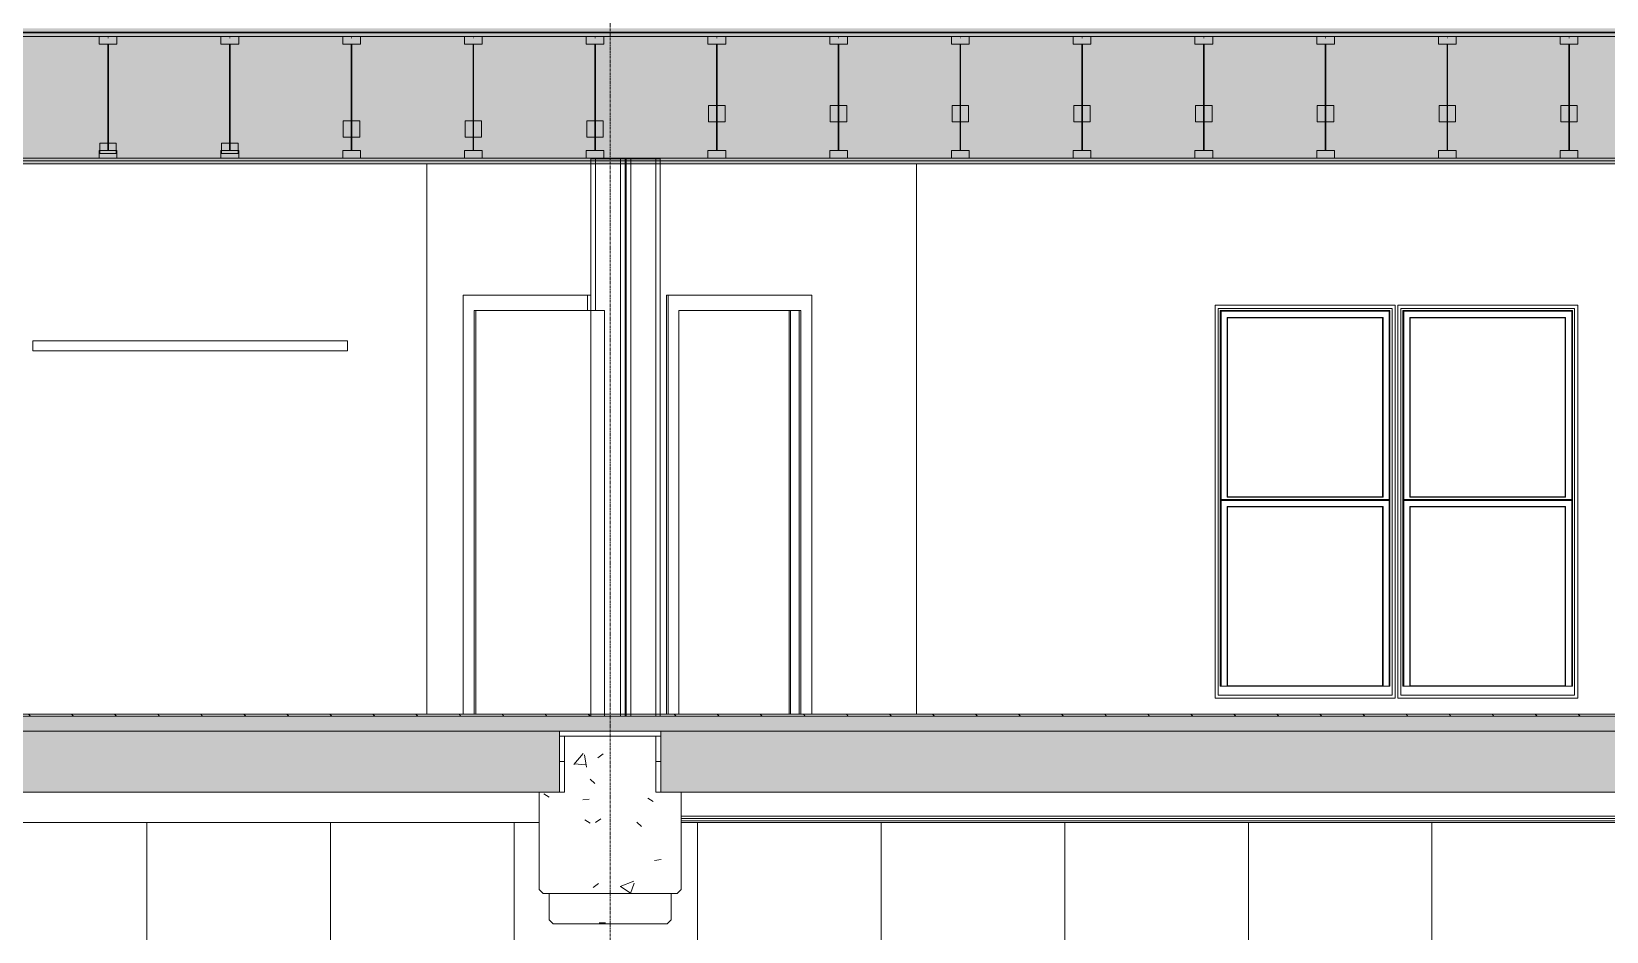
# Model space of a CAD drawing. Header units: inches. Extents: x 9661 to 16490, y -393 to 647.
# Drawn here: x 14327.3 to 14637.8, y -42.5 to 135 of the extents above; entities that cross this region are included whole.
import ezdxf

# ---------------------------------------------------------------- set-up
doc = ezdxf.new("R2010")
doc.units = ezdxf.units.IN
doc.header["$MEASUREMENT"] = 0
doc.linetypes.add('Grid Line 1_2_', pattern=[0.875, 0.5, -0.125, 0.125, -0.125])
for name, color, linetype, lineweight in [('0-3', 55, 'Continuous', 9), ('0-4', 90, 'Continuous', 5), ('0-5', 213, 'Continuous', 70), ('A-CLNG-2', 251, 'Continuous', 5), ('A-CLNG-3', 13, 'Continuous', 9), ('A-CLNG-PATT-1', 45, 'Continuous', 9), ('A-DOOR-1', 253, 'Continuous', 9), ('A-DOOR-7', 133, 'Continuous', 20), ('A-DOOR-FRAM-1', 253, 'Continuous', 9), ('A-DOOR-FRAM-6', 133, 'Continuous', 20), ('A-FLOR-2', 8, 'Continuous', 5), ('A-FLOR-4', 55, 'Continuous', 9), ('A-FLOR-9', 192, 'Continuous', 9), ('A-FLOR-LEVL-1', 51, 'Grid Line 1_2_', 9), ('A-FLOR-MCUT-2', 51, 'Continuous', 9), ('A-FLOR-PATT-1', 45, 'Continuous', 9), ('A-GLAZ-1', 55, 'Continuous', 9), ('A-WALL-1', 9, 'Continuous', 9), ('A-WALL-2', 253, 'Continuous', 9), ('A-WALL-3', 53, 'Continuous', 13), ('A-WALL-5', 55, 'Continuous', 9), ('A-WALL-PATT-1', 55, 'Continuous', 9), ('Q-CASE-1', 9, 'Continuous', 9), ('S-BEAM-1', 45, 'Continuous', 9), ('S-BEAM-2', 7, 'Continuous', 9), ('S-BEAM-3', 55, 'Continuous', 9), ('S-BEAM-4', 10, 'Continuous', 9), ('S-FNDN-1', 55, 'Continuous', 9), ('S-GRID-1', 1, 'Grid Line 1_2_', 9)]:
    doc.layers.add(name, color=color, linetype=linetype, lineweight=lineweight)
pattern_1 = [(0, (14217.1578, 59.024), (15.36, 3.84), [1.267, -10.253, 1.267, -10.253, -61.44]), (0, (14217.1578, 59.024), (15.36, 3.84), [-23.04, 1.267, -21.773, 1.267, -10.253, -26.88]), (0, (14217.1578, 59.024), (15.36, 3.84), [-57.6, 1.267, -6.413, 1.267, -17.933]), (120, (14222.9178, 60.944), (-11.005538, 11.38215), [1.267, -10.253, 1.267, -10.253, -61.44]), (120, (14222.9178, 60.944), (-11.005538, 11.38215), [-23.04, 1.267, -21.773, 1.267, -10.253, -26.88]), (120, (14222.9178, 60.944), (-11.005538, 11.38215), [-57.6, 1.267, -6.413, 1.267, -17.933]), (240, (14224.8378, 68.624), (-4.354462, -15.22215), [1.267, -10.253, 1.267, -10.253, -61.44]), (240, (14224.8378, 68.624), (-4.354462, -15.22215), [-23.04, 1.267, -21.773, 1.267, -10.253, -26.88]), (240, (14224.8378, 68.624), (-4.354462, -15.22215), [-57.6, 1.267, -6.413, 1.267, -17.933])]

# ---------------------------------------------------------------- blocks, each defined once
blk = doc.blocks.new('SWING - SINGLE - FLUSH - SWING - FLUSH - 2-10 x 6-8 - PRIVACY-3983845-BUILDING SECTION - NORTH_SOUTH - LOOKING WEST')
at = {"layer": 'A-DOOR-1'}
blk.add_line((3454.85, 80), (3454.85, 0.37), dxfattribs=at)
at = {"layer": 'A-DOOR-7'}
for p, q in [((3477.54, 80), (3477.54, 0)), ((3480.24, 80), (3477.54, 80)), ((3480.24, 0), (3480.24, 80)), ((3477.54, 0), (3480.24, 0))]:
    blk.add_line(p, q, dxfattribs=at)
at = {"layer": 'A-DOOR-FRAM-1'}
for p, q in [((3452.38, 83), (3452.38, 0.37)), ((3476.84, 83), (3452.38, 83)), ((3454.5, 0.37), (3454.5, 80)), ((3454.5, 80), (3476.84, 80)), ((3454.85, 80), (3454.85, 0.37))]:
    blk.add_line(p, q, dxfattribs=at)
at = {"layer": 'A-DOOR-FRAM-6'}
for p, q in [((3476.84, 83), (3476.84, 80)), ((3477.54, 83), (3476.84, 83)), ((3477.54, 80), (3477.54, 83)), ((3484.26, 83), (3484.26, 0)), ((3484.49, 83), (3484.26, 83)), ((3484.49, 0), (3484.49, 83)), ((3476.84, 80), (3477.54, 80)), ((3484.26, 0), (3484.49, 0))]:
    blk.add_line(p, q, dxfattribs=at)
blk = doc.blocks.new('OD_CW_Closet - OD_CW_Closet-3850351-BUILDING SECTION - NORTH_SOUTH - LOOKING WEST')
at = {"layer": 'Q-CASE-1'}
for p, q in [((3367.54, 72), (3367.54, 74)), ((3429.52, 74), (3367.54, 74)), ((3367.54, 72), (3429.52, 72)), ((3429.52, 74), (3429.52, 72))]:
    blk.add_line(p, q, dxfattribs=at)
blk = doc.blocks.new('SWING - SINGLE - FLUSH - SWING - FLUSH - 2-10 x 6-8 - PRIVACY-3983844-BUILDING SECTION - NORTH_SOUTH - LOOKING WEST')
at = {"layer": 'A-DOOR-1'}
blk.add_line((3516.64, 0.37), (3516.64, 80), dxfattribs=at)
at = {"layer": 'A-DOOR-FRAM-1'}
for p, q in [((3492.42, 0.37), (3492.42, 83)), ((3492.42, 83), (3492.77, 83)), ((3521.05, 83), (3492.77, 83)), ((3492.77, 83), (3492.77, 0.37)), ((3521.05, 0.37), (3521.05, 83)), ((3494.89, 0.37), (3494.89, 80)), ((3494.89, 80), (3518.93, 80)), ((3518.58, 0.37), (3518.58, 80)), ((3518.93, 80), (3518.93, 0.37))]:
    blk.add_line(p, q, dxfattribs=at)
blk = doc.blocks.new('CTR - 1st Phase - Unit Layouts_rvt-2-BUILDING SECTION - NORTH_SOUTH - LOOKING WEST')
at = {"layer": 'A-WALL-1'}
for p, q in [((3445.17, 108.87), (3445.17, 0.37)), ((3541.68, 108.87), (3541.68, 0.37)), ((3454.85, 0.37), (3454.85, 80)), ((3516.9, 80), (3516.9, 0.37)), ((3518.58, 80), (3518.58, 0.37))]:
    blk.add_line(p, q, dxfattribs=at)
at = {"layer": 'A-WALL-2'}
for p, q in [((3484.26, 109.87), (3477.54, 109.87)), ((3477.54, 109.87), (3477.54, 80)), ((3484.26, 0), (3484.26, 109.87)), ((3491.2, 109.87), (3484.49, 109.87)), ((3484.49, 109.87), (3484.49, 0)), ((3491.2, 0), (3491.2, 109.87)), ((3477.54, 80), (3480.24, 80)), ((3480.24, 80), (3480.24, 0)), ((3480.24, 0), (3484.26, 0)), ((3484.49, 0), (3491.2, 0))]:
    blk.add_line(p, q, dxfattribs=at)
at = {"layer": 'A-WALL-3'}
for p, q in [((3478.43, 80), (3478.43, 109.87)), ((3483.38, 0), (3483.38, 109.87)), ((3485.37, 109.87), (3485.37, 0)), ((3490.32, 109.87), (3490.32, 0))]:
    blk.add_line(p, q, dxfattribs=at)
at = {"layer": '0-5'}
for name in ['SWING - SINGLE - FLUSH - SWING - FLUSH - 2-10 x 6-8 - PRIVACY-3983845-BUILDING SECTION - NORTH_SOUTH - LOOKING WEST', 'SWING - SINGLE - FLUSH - SWING - FLUSH - 2-10 x 6-8 - PRIVACY-3983844-BUILDING SECTION - NORTH_SOUTH - LOOKING WEST', 'OD_CW_Closet - OD_CW_Closet-3850351-BUILDING SECTION - NORTH_SOUTH - LOOKING WEST']:
    blk.add_blockref(name, (0, 0), dxfattribs=at)
blk = doc.blocks.new('CTR - 1st Phase - Common Walls_rvt-2-BUILDING SECTION - NORTH_SOUTH - LOOKING WEST')
at = {"layer": 'A-WALL-PATT-1'}
h = blk.add_hatch(dxfattribs=at)
h.set_pattern_fill('FP_45', color=256, style=0, pattern_type=2)
h.set_pattern_definition([(90, (3819.324, -152), (-36.188, 2e-15), [])])
h.paths.add_polyline_path([(3803.85, -152), (3819.32, -152), (3819.32, -21), (3495.32, -21), (3495.32, -34.21), (3494.54, -35), (3493.32, -35), (3493.32, -40.21), (3492.54, -41), (3470.11, -41), (3469.32, -40.21), (3469.32, -35), (3468.11, -35), (3467.32, -34.21), (3467.32, -21), (3168.32, -21), (3168.32, -34.21), (3167.54, -35), (3166.32, -35), (3166.32, -40.21), (3165.54, -41), (3143.11, -41), (3142.32, -40.21), (3142.32, -35), (3141.11, -35), (3140.32, -34.21), (3140.32, -21), (2841.32, -21), (2841.32, -34.21), (2840.54, -35), (2839.32, -35), (2839.32, -40.21), (2838.54, -41), (2827.02, -41), (2827.02, -44), (2835.32, -44), (2835.32, -151.75), (2861.02, -151.75), (2861.02, -65), (2903.02, -65), (2903.02, -151.75), (2970.02, -151.75), (2970.02, -65), (3012.02, -65), (3012.02, -151.75), (3079.02, -151.75), (3079.02, -65), (3121.02, -65), (3121.02, -151.75), (3146.32, -151.75), (3146.32, -44), (3162.32, -44), (3162.32, -151.75), (3188.02, -151.75), (3188.02, -65), (3230.02, -65), (3230.02, -151.75), (3297.02, -151.75), (3297.02, -65), (3339.02, -65), (3339.02, -151.75), (3406.02, -151.75), (3406.02, -65), (3448.02, -65), (3448.02, -151.75), (3473.32, -151.75), (3473.32, -44), (3489.32, -44), (3489.32, -151.75), (3515.02, -151.75), (3515.02, -65), (3557.02, -65), (3557.02, -151.75), (3617.52, -151.75), (3617.52, -65), (3659.52, -65), (3659.52, -151.75), (3721.19, -151.75), (3721.19, -65), (3763.19, -65), (3763.19, -151.75), (3801.83, -151.75), (3801.83, -152)], flags=0)
at = {"layer": 'S-FNDN-1'}
blk.add_line((3819.32, -21), (3495.32, -21), dxfattribs=at)
blk = doc.blocks.new('034100 - Precast Structural Concrete - Solid Plank - 12_-1871143-BUILDING SECTION - NORTH_SOUTH - LOOKING WEST')
at = {"layer": 'S-BEAM-4'}
blk.add_hatch(color=256, dxfattribs=at).paths.add_polyline_path([(3491.32, -15), (3823.32, -15), (3823.32, -3), (3491.32, -3)], flags=0)
at = {"layer": 'S-BEAM-2'}
for p, q in [((3823.32, -3), (3491.32, -3)), ((3491.32, -3), (3491.32, -15)), ((3491.32, -15), (3823.32, -15))]:
    blk.add_line(p, q, dxfattribs=at)
blk = doc.blocks.new('034100 - Precast Structural Concrete - Solid Plank - 12_-1874961-BUILDING SECTION - NORTH_SOUTH - LOOKING WEST')
at = {"layer": 'S-BEAM-3'}
for p, q in [((3819.32, -19.74), (3495.32, -19.74)), ((3819.32, -20.21), (3495.32, -20.21)), ((3819.32, -20.69), (3495.32, -20.69))]:
    blk.add_line(p, q, dxfattribs=at)
blk = doc.blocks.new('034100 - Precast Structural Concrete - Solid Plank - 12_-1875058-BUILDING SECTION - NORTH_SOUTH - LOOKING WEST')
at = {"layer": 'S-BEAM-3'}
blk.add_line((3467.32, -21), (3168.32, -21), dxfattribs=at)
blk = doc.blocks.new('034100 - Precast Structural Concrete - Solid Plank - 12_-1871134-BUILDING SECTION - NORTH_SOUTH - LOOKING WEST')
at = {"layer": 'S-BEAM-4'}
blk.add_hatch(color=256, dxfattribs=at).paths.add_polyline_path([(3162.32, -15), (3471.32, -15), (3471.32, -3), (3162.32, -3), (3162.32, -9)], flags=0)
at = {"layer": 'S-BEAM-2'}
for p, q in [((3471.32, -3), (3162.32, -3)), ((3162.32, -3), (3162.32, -15)), ((3471.32, -15), (3471.32, -3)), ((3162.32, -15), (3471.32, -15))]:
    blk.add_line(p, q, dxfattribs=at)
blk = doc.blocks.new('034100 - Precast Structural Concrete - Inverted Tee - IT 28IT31 _11_F _ 11_B SHELF_-1925202-BUILDING SECTION - NORTH_SOUTH - LOOKING WEST')
at = {"layer": 'S-BEAM-1'}
h = blk.add_hatch(dxfattribs=at)
h.set_pattern_fill('FP_59', color=256, style=0, pattern_type=2)
h.set_pattern_definition([(50, (3257.106, 59.024), (27.5427, -2.41), [2.88, -31.68]), (355, (3257.106, 59.024), (-5.328, 28.8843), [2.304, -25.344]), (100.451, (3259.402, 58.823), (22.2153, 26.474), [2.448, -26.924]), (46.184, (3257.106, 66.704), (40.982, -6.3564), [4.32, -47.52]), (96.636, (3260.522, 66.175), (35.891, 37.406), [3.671, -40.386]), (351.184, (3257.106, 66.704), (35.891, 37.406), [3.456, -38.016]), (21, (3260.946, 64.784), (22.921, -15.4607), [2.88, -31.68]), (326, (3260.946, 64.784), (9.3435, 27.8457), [2.304, -25.344]), (71.451, (3262.856, 63.496), (32.2648, 12.3844), [2.448, -26.924]), (37.5, (3257.106, 59.024), (0.46686, 12.7827), [1.267, -23.77, 1.267, -24.461, -25.44]), (37.5, (3257.106, 59.024), (0.46686, 12.7827), [-50.765, 1.267, -24.173]), (7.5, (3257.106, 59.024), (10.1016, 15.1451), [1.267, -13.402, 1.267, -23.194, -9.696]), (7.5, (3257.106, 59.024), (10.1016, 15.1451), [-39.13, 1.267, -8.429]), (327.5, (3248.543, 59.024), (20.49916, -0.86578), [1.267, -8.333, 1.267, -28.685, -39.744]), (327.5, (3248.543, 59.024), (20.49916, -0.86578), [-39.552, 1.267, -38.477]), (317.5, (3244.703, 59.024), (22.3948, 3.8443), [1.267, -11.213, 1.267, -18.624, -28.224]), (317.5, (3244.703, 59.024), (22.3948, 3.8443), [-32.371, 1.267, -26.957])])
h.paths.add_polyline_path([(3468.11, -35), (3494.54, -35), (3495.32, -34.21), (3495.32, -15), (3490.32, -15), (3490.32, -4), (3472.32, -4), (3472.32, -15), (3467.32, -15), (3467.32, -34.21)], flags=0)
at = {"layer": 'S-BEAM-2'}
for p, q in [((3490.32, -4), (3472.32, -4)), ((3472.32, -4), (3472.32, -15)), ((3490.32, -15), (3490.32, -4)), ((3472.32, -15), (3467.32, -15)), ((3467.32, -15), (3467.32, -34.21)), ((3495.32, -15), (3490.32, -15)), ((3495.32, -34.21), (3495.32, -15)), ((3467.32, -34.21), (3468.11, -35)), ((3468.11, -35), (3494.54, -35)), ((3494.54, -35), (3495.32, -34.21))]:
    blk.add_line(p, q, dxfattribs=at)
blk = doc.blocks.new('TRUSS - 24_-2436342-BUILDING SECTION - NORTH_SOUTH - LOOKING WEST')
at = {"layer": 'S-BEAM-2'}
for p, q in [((3360.1, 134), (3356.6, 134)), ((3356.6, 134), (3356.6, 132.5)), ((3360.1, 132.5), (3360.1, 134)), ((3356.6, 132.5), (3360.1, 132.5)), ((3359.97, 112.97), (3356.72, 112.97)), ((3356.72, 112.97), (3356.72, 110.91)), ((3359.97, 110.91), (3359.97, 112.97)), ((3360.1, 111.5), (3356.6, 111.5)), ((3356.6, 111.5), (3356.6, 110)), ((3356.6, 110), (3360.1, 110)), ((3356.72, 110.91), (3359.97, 110.91)), ((3360.1, 110), (3360.1, 111.5))]:
    blk.add_line(p, q, dxfattribs=at)
at = {"layer": 'S-BEAM-3'}
for p, q in [((3358.29, 133.75), (3358.41, 133.75)), ((3358.29, 111.5), (3358.29, 132.5)), ((3358.41, 132.5), (3358.41, 111.5))]:
    blk.add_line(p, q, dxfattribs=at)
blk = doc.blocks.new('TRUSS - 24_-2436382-BUILDING SECTION - NORTH_SOUTH - LOOKING WEST')
at = {"layer": 'S-BEAM-2'}
for p, q in [((3432.1, 134), (3428.6, 134)), ((3428.6, 134), (3428.6, 132.5)), ((3432.1, 132.5), (3432.1, 134)), ((3428.6, 132.5), (3432.1, 132.5)), ((3431.97, 117.4), (3428.72, 117.4)), ((3428.72, 117.4), (3428.72, 114.14)), ((3431.97, 114.14), (3431.97, 117.4)), ((3428.72, 114.14), (3431.97, 114.14)), ((3432.1, 111.5), (3428.6, 111.5)), ((3428.6, 111.5), (3428.6, 110)), ((3428.6, 110), (3432.1, 110)), ((3432.1, 110), (3432.1, 111.5))]:
    blk.add_line(p, q, dxfattribs=at)
at = {"layer": 'S-BEAM-3'}
for p, q in [((3430.29, 133.75), (3430.41, 133.75)), ((3430.29, 111.5), (3430.29, 132.5)), ((3430.41, 132.5), (3430.41, 111.5))]:
    blk.add_line(p, q, dxfattribs=at)
blk = doc.blocks.new('TRUSS - 24_-2436420-BUILDING SECTION - NORTH_SOUTH - LOOKING WEST')
at = {"layer": 'S-BEAM-2'}
for p, q in [((3504.1, 134), (3500.6, 134)), ((3500.6, 134), (3500.6, 132.5)), ((3504.1, 132.5), (3504.1, 134)), ((3500.6, 132.5), (3504.1, 132.5)), ((3503.97, 120.42), (3500.72, 120.42)), ((3500.72, 120.42), (3500.72, 117.17)), ((3503.97, 117.17), (3503.97, 120.42)), ((3500.72, 117.17), (3503.97, 117.17)), ((3504.1, 111.5), (3500.6, 111.5)), ((3500.6, 111.5), (3500.6, 110)), ((3500.6, 110), (3504.1, 110)), ((3504.1, 110), (3504.1, 111.5))]:
    blk.add_line(p, q, dxfattribs=at)
at = {"layer": 'S-BEAM-3'}
for p, q in [((3502.29, 133.75), (3502.41, 133.75)), ((3502.29, 111.5), (3502.29, 132.5)), ((3502.41, 132.5), (3502.41, 111.5))]:
    blk.add_line(p, q, dxfattribs=at)
blk = doc.blocks.new('CTR - 1st Phase - Structure_rvt-2-BUILDING SECTION - NORTH_SOUTH - LOOKING WEST')
at = {"layer": 'S-BEAM-3'}
h = blk.add_hatch(dxfattribs=at)
h.set_pattern_fill('FP_41', color=256, style=0, pattern_type=2)
h.set_pattern_definition([(0, (3257.106, 59.024), (30.72, 7.68), [1.267, -21.773, 1.267, -21.773, -122.88]), (0, (3257.106, 59.024), (30.72, 7.68), [-46.08, 1.267, -44.813, 1.267, -21.773, -53.76]), (0, (3257.106, 59.024), (30.72, 7.68), [-115.2, 1.267, -14.093, 1.267, -37.133]), (120, (3268.626, 62.864), (-22.01108, 22.7643), [1.267, -21.773, 1.267, -21.773, -122.88]), (120, (3268.626, 62.864), (-22.01108, 22.7643), [-46.08, 1.267, -44.813, 1.267, -21.773, -53.76]), (120, (3268.626, 62.864), (-22.01108, 22.7643), [-115.2, 1.267, -14.093, 1.267, -37.133]), (240, (3272.466, 78.224), (-8.70892, -30.4443), [1.267, -21.773, 1.267, -21.773, -122.88]), (240, (3272.466, 78.224), (-8.70892, -30.4443), [-46.08, 1.267, -44.813, 1.267, -21.773, -53.76]), (240, (3272.466, 78.224), (-8.70892, -30.4443), [-115.2, 1.267, -14.093, 1.267, -37.133])])
h.paths.add_polyline_path([(3472.32, -41), (3492.54, -41), (3493.32, -40.21), (3493.32, -35), (3469.32, -35), (3469.32, -40.21), (3470.11, -41)], flags=0)
for p, q in [((3469.32, -35), (3469.32, -40.21)), ((3493.32, -40.21), (3493.32, -35)), ((3469.32, -40.21), (3470.11, -41)), ((3492.54, -41), (3493.32, -40.21)), ((3470.11, -41), (3492.54, -41))]:
    blk.add_line(p, q, dxfattribs=at)
at = {"layer": '0-3'}
for name, p in [('TRUSS - 24_-2436342-BUILDING SECTION - NORTH_SOUTH - LOOKING WEST', (24, 0)), ('TRUSS - 24_-2436342-BUILDING SECTION - NORTH_SOUTH - LOOKING WEST', (48, 0)), ('TRUSS - 24_-2436382-BUILDING SECTION - NORTH_SOUTH - LOOKING WEST', (0, 0)), ('TRUSS - 24_-2436382-BUILDING SECTION - NORTH_SOUTH - LOOKING WEST', (24, 0)), ('TRUSS - 24_-2436382-BUILDING SECTION - NORTH_SOUTH - LOOKING WEST', (48, 0)), ('TRUSS - 24_-2436420-BUILDING SECTION - NORTH_SOUTH - LOOKING WEST', (0, 0)), ('TRUSS - 24_-2436420-BUILDING SECTION - NORTH_SOUTH - LOOKING WEST', (24, 0)), ('TRUSS - 24_-2436420-BUILDING SECTION - NORTH_SOUTH - LOOKING WEST', (48, 0)), ('TRUSS - 24_-2436420-BUILDING SECTION - NORTH_SOUTH - LOOKING WEST', (72, 0)), ('TRUSS - 24_-2436420-BUILDING SECTION - NORTH_SOUTH - LOOKING WEST', (96, 0)), ('TRUSS - 24_-2436420-BUILDING SECTION - NORTH_SOUTH - LOOKING WEST', (120, 0)), ('TRUSS - 24_-2436420-BUILDING SECTION - NORTH_SOUTH - LOOKING WEST', (144, 0)), ('TRUSS - 24_-2436420-BUILDING SECTION - NORTH_SOUTH - LOOKING WEST', (168, 0)), ('034100 - Precast Structural Concrete - Solid Plank - 12_-1871134-BUILDING SECTION - NORTH_SOUTH - LOOKING WEST', (0, 0)), ('034100 - Precast Structural Concrete - Solid Plank - 12_-1871143-BUILDING SECTION - NORTH_SOUTH - LOOKING WEST', (0, 0)), ('034100 - Precast Structural Concrete - Inverted Tee - IT 28IT31 _11_F _ 11_B SHELF_-1925202-BUILDING SECTION - NORTH_SOUTH - LOOKING WEST', (0, 0)), ('034100 - Precast Structural Concrete - Solid Plank - 12_-1875058-BUILDING SECTION - NORTH_SOUTH - LOOKING WEST', (0, 0)), ('034100 - Precast Structural Concrete - Solid Plank - 12_-1874961-BUILDING SECTION - NORTH_SOUTH - LOOKING WEST', (0, 0))]:
    blk.add_blockref(name, p, dxfattribs=at)
blk = doc.blocks.new('Window-Double_Hung-Marvin-Essential - ESDH3066 - 1st Floor-3357216-BUILDING SECTION - NORTH_SOUTH - LOOKING WEST')
at = {"layer": 'A-GLAZ-1'}
for p, q in [((3772.17, 81), (3772.17, 3.5)), ((3807.67, 81), (3772.17, 81)), ((3807.67, 3.5), (3807.67, 81)), ((3772.8, 80.37), (3807.05, 80.37)), ((3772.8, 4.12), (3772.8, 80.37)), ((3773.2, 5.91), (3773.2, 79.97)), ((3773.2, 79.97), (3806.64, 79.97)), ((3773.36, 79.81), (3806.49, 79.81)), ((3773.36, 42.68), (3773.36, 79.81)), ((3774.58, 78.59), (3774.64, 78.53)), ((3805.27, 78.59), (3774.58, 78.59)), ((3774.58, 78.59), (3774.58, 43.16)), ((3805.2, 78.53), (3774.64, 78.53)), ((3774.64, 78.53), (3774.64, 43.22)), ((3805.2, 78.53), (3805.27, 78.59)), ((3805.2, 43.22), (3805.2, 78.53)), ((3805.27, 43.16), (3805.27, 78.59)), ((3806.49, 42.68), (3806.49, 79.81)), ((3806.64, 79.97), (3806.64, 5.91)), ((3807.05, 80.37), (3807.05, 4.12)), ((3773.27, 42.25), (3773.2, 42.25)), ((3773.27, 5.91), (3773.27, 42.25)), ((3806.49, 42.68), (3773.36, 42.68)), ((3773.36, 42.68), (3773.36, 42.5)), ((3773.36, 42.5), (3806.49, 42.5)), ((3773.36, 5.91), (3773.36, 42.5)), ((3774.58, 43.16), (3774.64, 43.22)), ((3774.58, 43.16), (3805.27, 43.16)), ((3774.58, 41.34), (3774.64, 41.28)), ((3774.58, 41.34), (3774.58, 5.91)), ((3805.27, 41.34), (3774.58, 41.34)), ((3774.64, 43.22), (3805.2, 43.22)), ((3805.2, 41.28), (3774.64, 41.28)), ((3774.64, 41.28), (3774.64, 5.97)), ((3805.27, 43.16), (3805.2, 43.22)), ((3805.2, 41.28), (3805.27, 41.34)), ((3805.2, 5.97), (3805.2, 41.28)), ((3805.27, 5.91), (3805.27, 41.34)), ((3806.49, 42.5), (3806.49, 42.68)), ((3806.49, 42.5), (3806.49, 5.91)), ((3806.58, 42.25), (3806.58, 5.9)), ((3806.64, 42.25), (3806.58, 42.25)), ((3772.17, 3.5), (3807.67, 3.5)), ((3807.05, 4.12), (3772.8, 4.12)), ((3806.64, 5.91), (3773.2, 5.91)), ((3774.58, 5.91), (3774.64, 5.97)), ((3774.64, 5.97), (3805.2, 5.97)), ((3805.27, 5.91), (3805.2, 5.97))]:
    blk.add_line(p, q, dxfattribs=at)

msp = doc.modelspace()

# ---------------------------------------------------------------- hatches: boundary and pattern name
at = {"layer": 'A-CLNG-2'}
h = msp.add_hatch(color=256, dxfattribs=at)
h.paths.add_polyline_path([(14763.897, 109.5), (14783.8771, 109.5), (14783.8755, 110), (14302.088, 110), (14302.088, 109.5), (14747.1385, 109.5)], flags=0)
h.paths.add_polyline_path([(13064.874, 109.5), (13320.9255, 109.5), (13320.9255, 109.875), (13324.4255, 109.875), (13324.4255, 109.5), (13403.9255, 109.5), (13403.9255, 109.875), (13407.4255, 109.875), (13407.4255, 109.5), (13478.4255, 109.5), (13478.4255, 110), (13064.874, 110), (13064.874, 109.875)], flags=0)
h.paths.add_polyline_path([(14294.659, 109.5), (14296.588, 109.5), (14296.588, 110), (13897.763, 110), (13897.763, 109.5), (14094.1755, 109.5), (14094.1755, 109.875), (14099.6755, 109.875), (14099.6755, 109.5), (14294.5255, 109.5)], flags=0)
h.paths.add_polyline_path([(13673.8005, 109.5), (13892.263, 109.5), (13892.263, 110), (13673.8005, 110), (13673.8005, 109.875)], flags=0)
at = {"layer": 'A-CLNG-PATT-1'}
h = msp.add_hatch(dxfattribs=at)
h.set_pattern_fill('FP_41', color=256, style=0, pattern_type=2)
h.set_pattern_definition([(0, (14217.158, 59.024), (30.72, 7.68), [1.267, -21.773, 1.267, -21.773, -122.88]), (0, (14217.158, 59.024), (30.72, 7.68), [-46.08, 1.267, -44.813, 1.267, -21.773, -53.76]), (0, (14217.158, 59.024), (30.72, 7.68), [-115.2, 1.267, -14.093, 1.267, -37.133]), (120, (14228.678, 62.864), (-22.011075, 22.7643), [1.267, -21.773, 1.267, -21.773, -122.88]), (120, (14228.678, 62.864), (-22.011075, 22.7643), [-46.08, 1.267, -44.813, 1.267, -21.773, -53.76]), (120, (14228.678, 62.864), (-22.011075, 22.7643), [-115.2, 1.267, -14.093, 1.267, -37.133]), (240, (14232.518, 78.224), (-8.708925, -30.4443), [1.267, -21.773, 1.267, -21.773, -122.88]), (240, (14232.518, 78.224), (-8.708925, -30.4443), [-46.08, 1.267, -44.813, 1.267, -21.773, -53.76]), (240, (14232.518, 78.224), (-8.708925, -30.4443), [-115.2, 1.267, -14.093, 1.267, -37.133])])
h.paths.add_polyline_path([(13775.1455, 108.875), (13892.263, 108.875), (13892.263, 109.5), (13673.8005, 109.5), (13673.8005, 108.875), (13771.3629, 108.875)], flags=0)
h.paths.add_polyline_path([(13065.5005, 108.875), (13320.9255, 108.875), (13320.9255, 109.5), (13064.874, 109.5), (13064.874, 108.875)], flags=0)
h.paths.add_polyline_path([(14764.0826, 108.875), (14783.8771, 108.875), (14783.8771, 109.5), (14302.088, 109.5), (14302.088, 108.875), (14763.897, 108.875)], flags=0)
h.paths.add_polyline_path([(13324.4255, 108.875), (13403.9255, 108.875), (13403.9255, 109.5), (13324.4255, 109.5), (13324.4255, 109.2673)], flags=0)
h.paths.add_polyline_path([(14296.588, 108.875), (14296.588, 109.5), (13897.763, 109.5), (13897.763, 108.875), (14294.659, 108.875)], flags=0)
h.paths.add_polyline_path([(13407.4255, 108.875), (13478.4255, 108.875), (13478.4255, 109.5), (13407.4255, 109.5), (13407.4255, 109.3927)], flags=0)
at = {"layer": 'A-FLOR-2'}
h = msp.add_hatch(color=256, dxfattribs=at)
h.paths.add_polyline_path([(13036.2255, 134.75), (13478.4255, 134.75), (13478.4255, 134.875), (13325.0505, 134.875), (13036.2255, 134.875)], flags=0)
h.paths.add_polyline_path([(14818.0255, 134.75), (14818.0255, 134.875), (13673.8005, 134.875), (13673.8005, 134.75), (14814.1725, 134.75)], flags=0)
at = {"layer": 'A-FLOR-PATT-1'}
h = msp.add_hatch(dxfattribs=at)
h.set_pattern_fill('FP_37', color=256, style=0, pattern_type=2)
h.set_pattern_definition([(161.57, (14217.6378, 59.504), (-3.8399538, -1.54e-05), [0, -27.322, 3.034, 0]), (18.43, (14216.6778, 59.504), (-3.8399538, 1.54e-05), [0, -27.322, 3.034, 0]), (108.43, (14217.6378, 59.504), (1.919622, -9.6005246), [9.106, -21.25]), (71.57, (14216.6778, 59.504), (1.919622, 9.6005246), [9.106, -21.25])])
h.paths.add_polyline_path([(13473.4925, 110), (13478.4255, 110), (13478.4255, 134), (13030.7255, 134), (13030.7255, 110), (13469.3029, 110)], flags=0)
h.paths.add_polyline_path([(14811.9005, 110), (14818.0255, 110), (14818.0255, 134), (13673.8005, 134), (13673.8005, 110), (14797.414, 110)], flags=0)
h = msp.add_hatch(dxfattribs=at)
h.set_pattern_fill('FP_39', color=256, style=0, pattern_type=2)
h.set_pattern_definition(pattern_1)
h.paths.add_polyline_path([(13036.2255, 134.875), (13478.4255, 134.875), (13478.4096, 135.625), (13036.2255, 135.625)], flags=0)
h.paths.add_polyline_path([(13825.421, 134.875), (14818.0255, 134.875), (14818.0255, 135), (14815.9005, 135.0012), (14815.8693, 135), (14811.9005, 135.0033), (14811.9005, 135.625), (13673.8005, 135.625), (13673.8005, 134.875), (13808.6625, 134.875)], flags=0)
h = msp.add_hatch(dxfattribs=at)
h.set_pattern_fill('FP_40', color=256, style=0, pattern_type=2)
h.set_pattern_definition([(0, (14217.158, 59.024), (0, 4.798), []), (315, (14217.1578, 59.024), (4.798427, 0), [6.786, -6.786]), (45, (14217.1578, 59.024), (4.798427, 0), [6.786, -6.786])])
h.paths.add_polyline_path([(14814.1725, 134), (14818.0255, 134), (14818.0255, 134.75), (13673.8005, 134.75), (13673.8005, 134), (14812.4772, 134)], flags=0)
h.paths.add_polyline_path([(13037.7715, 134), (13478.4255, 134), (13478.4255, 134.75), (13036.2255, 134.75), (13036.2255, 134)], flags=0)
h = msp.add_hatch(dxfattribs=at)
h.set_pattern_fill('FP_38', color=256, style=0, pattern_type=2)
h.set_pattern_definition([(135, (14217.158, 59.024), (-4.24264, -4.24264), [])])
h.paths.add_polyline_path([(13778.3255, 0), (13892.263, 0), (13892.263, 0.375), (13672.0505, 0.375), (13672.0505, 0), (13775.9505, 0)], flags=0)
h.paths.add_polyline_path([(14783.2505, 0), (14783.3755, 0), (14783.3755, 0.375), (14653.3859, 0.375), (14450.371, 0.375), (14450.371, 0), (14782.5199, 0)], flags=0)
h.paths.add_polyline_path([(13071.2885, 0), (13320.9255, 0), (13320.9255, 0.375), (13067.3755, 0.375), (13067.3755, 0)], flags=0)
h.paths.add_polyline_path([(13324.4255, 0), (13403.9255, 0), (13403.9255, 0.375), (13324.4255, 0.375), (13324.4255, 0.2332)], flags=0)
h.paths.add_polyline_path([(13897.763, 0), (14094.1755, 0), (14094.1755, 0.375), (13897.763, 0.375), (13897.763, 0.0762)], flags=0)
h.paths.add_polyline_path([(14431.3755, 0), (14445.4212, 0), (14445.4212, 0.375), (14302.088, 0.375), (14302.088, 0), (14428.727, 0)], flags=0)
h.paths.add_polyline_path([(13408.0505, 0), (13480.6755, 0), (13480.6755, 0.375), (13407.4255, 0.375), (13407.4255, 0)], flags=0)
h.paths.add_polyline_path([(13487.9255, 0), (13593.3005, 0), (13593.3005, 0.375), (13487.9255, 0.375), (13487.9255, 0.0036)], flags=0)
h.paths.add_polyline_path([(14296.588, 0), (14296.588, 0.375), (14099.6755, 0.375), (14099.6755, 0), (14294.659, 0)], flags=0)
h.paths.add_polyline_path([(13603.2335, 0), (13666.5505, 0), (13666.5505, 0.375), (13601.8005, 0.375), (13601.8005, 0), (13602.6005, 0)], flags=0)
h.paths.add_polyline_path([(13600.5505, 0), (13600.5505, 0.375), (13600.0505, 0.375), (13600.0505, 0)], flags=0)
h = msp.add_hatch(dxfattribs=at)
h.set_pattern_fill('FP_39', color=256, style=0, pattern_type=2)
h.set_pattern_definition(pattern_1)
h.paths.add_polyline_path([(13155.081, -3), (13480.6755, -3), (13480.6755, 0), (13067.3755, 0), (13067.3755, -3), (13143.3755, -3)], flags=0)
h.paths.add_polyline_path([(13657.836, -3), (13666.5505, -3), (13666.5505, 0), (13600.0505, 0), (13600.0505, -3), (13624.319, -3)], flags=0)
h.paths.add_polyline_path([(13791.904, -3), (14783.3755, -3), (14783.3755, 0), (13672.0505, 0), (13672.0505, -3), (13778.3755, -3)], flags=0)
h.paths.add_polyline_path([(13557.285, -3), (13594.5505, -3), (13594.5505, 0), (13486.1755, 0), (13486.1755, -3), (13490.251, -3)], flags=0)

# ---------------------------------------------------------------- linework, layer by layer
at = {"layer": 'A-CLNG-3'}
for p, q in [((14783.8771, 110), (13673.8005, 110)), ((14783.8771, 109.5), (13673.8005, 109.5)), ((13673.8005, 108.875), (14783.8771, 108.875))]:
    msp.add_line(p, q, dxfattribs=at)
at = {"layer": 'A-FLOR-4'}
for p, q in [((14432.3755, -9), (14431.3755, -9)), ((14451.3755, -9), (14450.3755, -9))]:
    msp.add_line(p, q, dxfattribs=at)
at = {"layer": 'A-FLOR-9'}
for p, q in [((14783.3755, 0.375), (13672.0505, 0.375)), ((13672.0505, -3), (14783.3755, -3))]:
    msp.add_line(p, q, dxfattribs=at)
at = {"layer": 'A-FLOR-LEVL-1'}
msp.add_line((12791.0002, 0), (15128.0162, 0), dxfattribs=at)
at = {"layer": 'A-FLOR-MCUT-2'}
for p, q in [((14818.0255, 134.875), (13673.8005, 134.875)), ((14818.0255, 134.75), (13673.8005, 134.75)), ((14818.0255, 134), (13673.8005, 134)), ((14783.3755, 0), (13672.0505, 0))]:
    msp.add_line(p, q, dxfattribs=at)
at = {"layer": 'A-WALL-5'}
for p, q in [((14560.6255, 3.5), (14560.6255, 81)), ((14560.6255, 81), (14596.1255, 81)), ((14596.1255, 81), (14596.1255, 3.5)), ((14596.6255, 3.5), (14596.6255, 81)), ((14596.6255, 81), (14632.1255, 81)), ((14632.1255, 81), (14632.1255, 3.5)), ((14596.1255, 3.5), (14560.6255, 3.5)), ((14632.1255, 3.5), (14596.6255, 3.5)), ((14431.3755, -4), (14432.3755, -4)), ((14450.3755, -4), (14451.3755, -4))]:
    msp.add_line(p, q, dxfattribs=at)
at = {"layer": 'S-GRID-1'}
msp.add_line((14441.3755, -159.8356), (14441.3755, 470.5), dxfattribs=at)

# ---------------------------------------------------------------- block references
at = {"layer": '0-4'}
for name in ['CTR - 1st Phase - Structure_rvt-2-BUILDING SECTION - NORTH_SOUTH - LOOKING WEST', 'CTR - 1st Phase - Common Walls_rvt-2-BUILDING SECTION - NORTH_SOUTH - LOOKING WEST', 'CTR - 1st Phase - Unit Layouts_rvt-2-BUILDING SECTION - NORTH_SOUTH - LOOKING WEST']:
    msp.add_blockref(name, (10960.0518, 0), dxfattribs=at)
at = {"layer": 'A-GLAZ-1'}
for p in [(10788.4518, 0), (10824.4518, 0)]:
    msp.add_blockref('Window-Double_Hung-Marvin-Essential - ESDH3066 - 1st Floor-3357216-BUILDING SECTION - NORTH_SOUTH - LOOKING WEST', p, dxfattribs=at)

doc.saveas('drawing.dxf')
